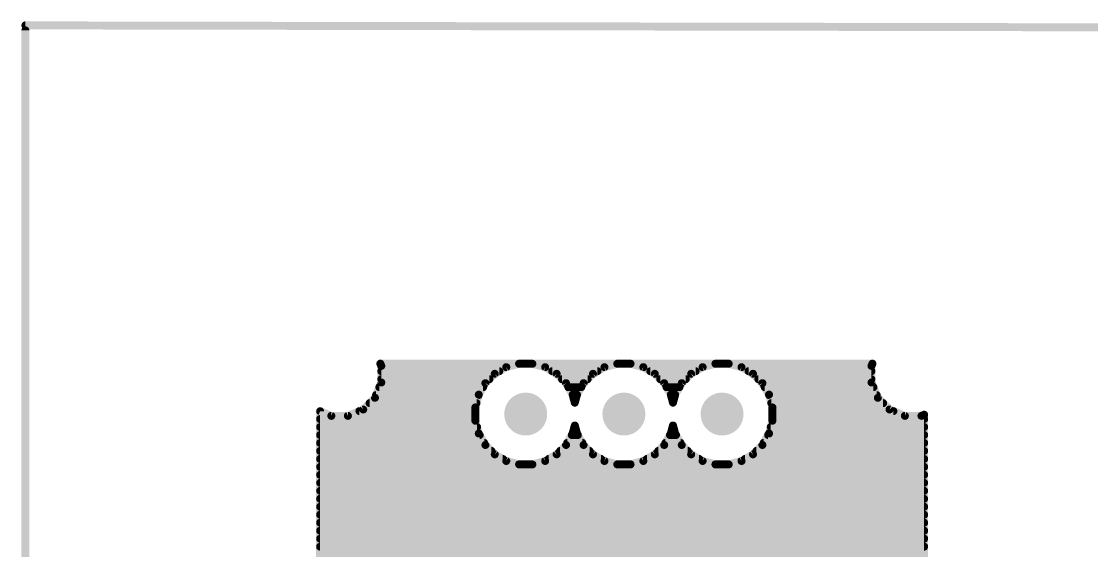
# Model space of a CAD drawing. Extents: x 0 to 141, y 0 to 150.
# Drawn here: x 0.3 to 54.8, y 123.3 to 150.3 of the extents above; entities that cross this region are included whole.
import ezdxf

# ---------------------------------------------------------------- set-up
doc = ezdxf.new("R2010")
doc.units = 0
for name, color, linetype in [('16', 175, 'CONTINUOUS'), ('17', 82, 'CONTINUOUS'), ('47', 253, 'CONTINUOUS')]:
    doc.layers.add(name, color=color, linetype=linetype)

# ---------------------------------------------------------------- blocks, each defined once
blk = doc.blocks.new('ROUNDP')
at = {"const_width": 0.5}
blk.add_lwpolyline([(0, -0.25, 1), (0, 0.25, 1), (0, -0.25)], format="xyb", dxfattribs=at)

msp = doc.modelspace()

# ---------------------------------------------------------------- linework, layer by layer
at = {"layer": '16', "const_width": 0.4064}
for points in [[(18.6332, 132.7563), (18.585, 132.8728)], [(18.585, 132.8728), (43.645, 132.8728)], [(25.6503, 132.8674), (24.9978, 132.6926)], [(26.3257, 132.8674), (25.6503, 132.8674)], [(26.9782, 132.6926), (26.3257, 132.8674)], [(30.6503, 132.8674), (29.9978, 132.6926)], [(31.3257, 132.8674), (30.6503, 132.8674)], [(31.9782, 132.6926), (31.3257, 132.8674)], [(35.6503, 132.8674), (34.9978, 132.6926)], [(36.3257, 132.8674), (35.6503, 132.8674)], [(36.9782, 132.6926), (36.3257, 132.8674)], [(43.645, 132.8728), (43.5968, 132.7563)], [(18.6332, 131.9117), (18.6332, 132.7563)], [(18.6332, 132.4864), (24.6407, 132.4864)], [(24.4128, 132.3548), (23.9352, 131.8772)], [(24.9978, 132.6926), (24.4128, 132.3548)], [(27.5632, 132.3548), (26.9782, 132.6926)], [(27.3353, 132.4864), (29.6407, 132.4864)], [(28.0408, 131.8772), (27.5632, 132.3548)], [(29.4128, 132.3548), (28.9352, 131.8772)], [(29.9978, 132.6926), (29.4128, 132.3548)], [(32.5632, 132.3548), (31.9782, 132.6926)], [(32.3353, 132.4864), (34.6407, 132.4864)], [(33.0408, 131.8772), (32.5632, 132.3548)], [(34.4128, 132.3548), (33.9352, 131.8772)], [(34.9978, 132.6926), (34.4128, 132.3548)], [(37.5632, 132.3548), (36.9782, 132.6926)], [(37.3353, 132.4864), (43.5968, 132.4864)], [(38.0408, 131.8772), (37.5632, 132.3548)], [(43.5968, 132.7563), (43.5968, 131.9117)], [(18.31, 131.1313), (18.6332, 131.9117)], [(18.6332, 132.08), (24.138, 132.08)], [(23.9352, 131.8772), (23.5974, 131.2922)], [(27.838, 132.08), (29.138, 132.08)], [(28.3786, 131.2922), (28.0408, 131.8772)], [(28.9352, 131.8772), (28.5974, 131.2922)], [(32.838, 132.08), (34.138, 132.08)], [(33.3786, 131.2922), (33.0408, 131.8772)], [(33.9352, 131.8772), (33.5974, 131.2922)], [(37.838, 132.08), (43.5968, 132.08)], [(38.3786, 131.2922), (38.0408, 131.8772)], [(43.5968, 131.9117), (43.92, 131.1313)], [(18.3662, 131.2672), (23.5907, 131.2672)], [(18.5346, 131.6736), (23.8176, 131.6736)], [(23.5974, 131.2922), (23.4226, 130.6397)], [(28.1584, 131.6736), (28.8176, 131.6736)], [(28.488, 130.8838), (28.3786, 131.2922)], [(28.3853, 131.2672), (28.5907, 131.2672)], [(28.5974, 131.2922), (28.488, 130.8838)], [(33.1584, 131.6736), (33.8176, 131.6736)], [(33.488, 130.8838), (33.3786, 131.2922)], [(33.3853, 131.2672), (33.5907, 131.2672)], [(33.5974, 131.2922), (33.488, 130.8838)], [(38.1584, 131.6736), (43.6954, 131.6736)], [(38.5534, 130.6397), (38.3786, 131.2922)], [(38.3853, 131.2672), (43.8637, 131.2672)], [(17.7127, 130.534), (18.31, 131.1313)], [(18.0395, 130.8608), (23.4818, 130.8608)], [(23.4226, 130.6397), (23.4226, 129.9643)], [(38.4942, 130.8608), (44.1905, 130.8608)], [(38.5534, 129.9643), (38.5534, 130.6397)], [(43.92, 131.1313), (44.5173, 130.534)], [(15.5192, 94.8802), (15.5192, 130.4463)], [(15.5192, 130.4463), (16.0877, 130.2108)], [(16.0877, 130.2108), (16.9323, 130.2108)], [(16.9323, 130.2108), (17.7127, 130.534)], [(17.5204, 130.4544), (23.4226, 130.4544)], [(38.5534, 130.4544), (44.7096, 130.4544)], [(44.5173, 130.534), (45.2977, 130.2108)], [(45.2977, 130.2108), (46.1423, 130.2108)], [(46.1423, 130.2108), (46.2788, 130.2673)], [(46.2788, 130.2673), (46.2788, 87.3055)], [(15.5192, 130.048), (23.4226, 130.048)], [(15.5192, 129.6416), (23.5091, 129.6416)], [(23.4226, 129.9643), (23.5974, 129.3118)], [(28.3786, 129.3118), (28.488, 129.7202)], [(28.4669, 129.6416), (28.5091, 129.6416)], [(28.488, 129.7202), (28.5974, 129.3118)], [(33.3786, 129.3118), (33.488, 129.7202)], [(33.4669, 129.6416), (33.5091, 129.6416)], [(33.488, 129.7202), (33.5974, 129.3118)], [(38.3786, 129.3118), (38.5534, 129.9643)], [(38.4669, 129.6416), (46.2788, 129.6416)], [(38.5534, 130.048), (46.2788, 130.048)], [(15.5192, 129.2352), (23.6416, 129.2352)], [(23.5974, 129.3118), (23.9352, 128.7268)], [(28.0408, 128.7268), (28.3786, 129.3118)], [(28.3343, 129.2352), (28.6416, 129.2352)], [(28.5974, 129.3118), (28.9352, 128.7268)], [(33.0408, 128.7268), (33.3786, 129.3118)], [(33.3343, 129.2352), (33.6416, 129.2352)], [(33.5974, 129.3118), (33.9352, 128.7268)], [(38.0408, 128.7268), (38.3786, 129.3118)], [(38.3343, 129.2352), (46.2788, 129.2352)], [(15.5192, 128.8288), (23.8763, 128.8288)], [(15.5192, 128.4224), (24.2396, 128.4224)], [(23.9352, 128.7268), (24.4128, 128.2492)], [(27.5632, 128.2492), (28.0408, 128.7268)], [(27.7364, 128.4224), (29.2396, 128.4224)], [(28.0997, 128.8288), (28.8763, 128.8288)], [(28.9352, 128.7268), (29.4128, 128.2492)], [(32.5632, 128.2492), (33.0408, 128.7268)], [(32.7364, 128.4224), (34.2396, 128.4224)], [(33.0997, 128.8288), (33.8763, 128.8288)], [(33.9352, 128.7268), (34.4128, 128.2492)], [(37.5632, 128.2492), (38.0408, 128.7268)], [(37.7364, 128.4224), (46.2788, 128.4224)], [(38.0997, 128.8288), (46.2788, 128.8288)], [(15.5192, 128.016), (24.8167, 128.016)], [(24.4128, 128.2492), (24.9978, 127.9114)], [(24.9978, 127.9114), (25.6503, 127.7366)], [(26.3257, 127.7366), (26.9782, 127.9114)], [(26.9782, 127.9114), (27.5632, 128.2492)], [(27.1593, 128.016), (29.8167, 128.016)], [(29.4128, 128.2492), (29.9978, 127.9114)], [(29.9978, 127.9114), (30.6503, 127.7366)], [(31.3257, 127.7366), (31.9782, 127.9114)], [(31.9782, 127.9114), (32.5632, 128.2492)], [(32.1593, 128.016), (34.8167, 128.016)], [(34.4128, 128.2492), (34.9978, 127.9114)], [(34.9978, 127.9114), (35.6503, 127.7366)], [(36.3257, 127.7366), (36.9782, 127.9114)], [(36.9782, 127.9114), (37.5632, 128.2492)], [(37.1593, 128.016), (46.2788, 128.016)], [(15.5192, 127.6096), (46.2788, 127.6096)], [(25.6503, 127.7366), (26.3257, 127.7366)], [(30.6503, 127.7366), (31.3257, 127.7366)], [(35.6503, 127.7366), (36.3257, 127.7366)], [(15.5192, 127.2032), (46.2788, 127.2032)], [(15.5192, 126.7968), (46.2788, 126.7968)], [(15.5192, 126.3904), (46.2788, 126.3904)], [(15.5192, 125.984), (46.2788, 125.984)], [(15.5192, 125.5776), (46.2788, 125.5776)], [(15.5192, 125.1712), (46.2788, 125.1712)], [(15.5192, 124.7648), (46.2788, 124.7648)], [(15.5192, 124.3584), (46.2788, 124.3584)], [(15.5192, 123.952), (46.2788, 123.952)], [(15.5192, 123.5456), (46.2788, 123.5456)], [(15.5192, 123.1392), (46.2788, 123.1392)]]:
    msp.add_lwpolyline(points, dxfattribs=at)
at = {"layer": '16', "const_width": 0.2032}
for points in [[(18.6788, 132.9117, 1), (18.4911, 132.8339)], [(18.585, 132.9744, 1), (18.585, 132.7712)], [(25.6503, 132.969, 1), (25.6503, 132.7658)], [(25.6766, 132.7693, 1), (25.624, 132.9655)], [(26.352, 132.9655, 1), (26.2994, 132.7693)], [(26.3257, 132.7658, 1), (26.3257, 132.969)], [(30.6503, 132.969, 1), (30.6503, 132.7658)], [(30.6766, 132.7693, 1), (30.624, 132.9655)], [(31.352, 132.9655, 1), (31.2994, 132.7693)], [(31.3257, 132.7658, 1), (31.3257, 132.969)], [(35.6503, 132.969, 1), (35.6503, 132.7658)], [(35.6766, 132.7693, 1), (35.624, 132.9655)], [(36.352, 132.9655, 1), (36.2994, 132.7693)], [(36.3257, 132.7658, 1), (36.3257, 132.969)], [(43.7389, 132.8339, 1), (43.5512, 132.9117)], [(43.645, 132.7712, 1), (43.645, 132.9744)], [(18.7348, 132.7563, 1), (18.5316, 132.7563)], [(18.6332, 132.588, 1), (18.6332, 132.3848)], [(18.5393, 132.7175, 1), (18.7271, 132.7952)], [(24.362, 132.4428, 1), (24.4636, 132.2668)], [(24.4846, 132.283, 1), (24.341, 132.4267)], [(24.6407, 132.3848, 1), (24.6407, 132.588)], [(24.9715, 132.7907, 1), (25.0241, 132.5944)], [(25.0486, 132.6046, 1), (24.947, 132.7806)], [(27.029, 132.7806, 1), (26.9274, 132.6046)], [(26.9519, 132.5944, 1), (27.0045, 132.7907)], [(27.3353, 132.588, 1), (27.3353, 132.3848)], [(27.635, 132.4267, 1), (27.4913, 132.283)], [(27.5124, 132.2668, 1), (27.614, 132.4428)], [(29.362, 132.4428, 1), (29.4636, 132.2668)], [(29.4846, 132.283, 1), (29.341, 132.4267)], [(29.6407, 132.3848, 1), (29.6407, 132.588)], [(29.9715, 132.7907, 1), (30.0241, 132.5944)], [(30.0486, 132.6046, 1), (29.947, 132.7806)], [(32.029, 132.7806, 1), (31.9274, 132.6046)], [(31.9519, 132.5944, 1), (32.0045, 132.7907)], [(32.3353, 132.588, 1), (32.3353, 132.3848)], [(32.635, 132.4267, 1), (32.4913, 132.283)], [(32.5124, 132.2668, 1), (32.614, 132.4428)], [(34.362, 132.4428, 1), (34.4636, 132.2668)], [(34.4846, 132.283, 1), (34.341, 132.4267)], [(34.6407, 132.3848, 1), (34.6407, 132.588)], [(34.9715, 132.7907, 1), (35.0241, 132.5944)], [(35.0486, 132.6046, 1), (34.947, 132.7806)], [(37.029, 132.7806, 1), (36.9274, 132.6046)], [(36.9519, 132.5944, 1), (37.0045, 132.7907)], [(37.3353, 132.588, 1), (37.3353, 132.3848)], [(37.635, 132.4267, 1), (37.4913, 132.283)], [(37.5124, 132.2668, 1), (37.614, 132.4428)], [(43.6984, 132.7563, 1), (43.4952, 132.7563)], [(43.5029, 132.7952, 1), (43.6907, 132.7175)], [(43.5968, 132.3848, 1), (43.5968, 132.588)], [(18.6332, 132.1816, 1), (18.6332, 131.9784)], [(18.5316, 131.9117, 1), (18.7348, 131.9117)], [(18.7271, 131.8728, 1), (18.5393, 131.9505)], [(23.8633, 131.949, 1), (24.007, 131.8053)], [(24.0232, 131.8264, 1), (23.8472, 131.928)], [(24.138, 131.9784, 1), (24.138, 132.1816)], [(27.838, 132.1816, 1), (27.838, 131.9784)], [(28.1288, 131.928, 1), (27.9528, 131.8264)], [(27.969, 131.8053, 1), (28.1127, 131.949)], [(28.8633, 131.949, 1), (29.007, 131.8053)], [(29.0232, 131.8264, 1), (28.8472, 131.928)], [(29.138, 131.9784, 1), (29.138, 132.1816)], [(32.838, 132.1816, 1), (32.838, 131.9784)], [(33.1288, 131.928, 1), (32.9528, 131.8264)], [(32.969, 131.8053, 1), (33.1127, 131.949)], [(33.8633, 131.949, 1), (34.007, 131.8053)], [(34.0232, 131.8264, 1), (33.8472, 131.928)], [(34.138, 131.9784, 1), (34.138, 132.1816)], [(37.838, 132.1816, 1), (37.838, 131.9784)], [(38.1288, 131.928, 1), (37.9528, 131.8264)], [(37.969, 131.8053, 1), (38.1127, 131.949)], [(43.6907, 131.9505, 1), (43.5029, 131.8728)], [(43.4952, 131.9117, 1), (43.6984, 131.9117)], [(43.5968, 131.9784, 1), (43.5968, 132.1816)], [(18.3662, 131.3688, 1), (18.3662, 131.1656)], [(18.5346, 131.7752, 1), (18.5346, 131.572)], [(23.5094, 131.343, 1), (23.6854, 131.2414)], [(23.6956, 131.2659, 1), (23.4993, 131.3185)], [(23.5907, 131.1656, 1), (23.5907, 131.3688)], [(23.8176, 131.572, 1), (23.8176, 131.7752)], [(28.1584, 131.7752, 1), (28.1584, 131.572)], [(28.4767, 131.3185, 1), (28.2804, 131.2659)], [(28.3853, 131.3688, 1), (28.3853, 131.1656)], [(28.2906, 131.2414, 1), (28.4666, 131.343)], [(28.5094, 131.343, 1), (28.6854, 131.2414)], [(28.6956, 131.2659, 1), (28.4993, 131.3185)], [(28.5907, 131.1656, 1), (28.5907, 131.3688)], [(28.8176, 131.572, 1), (28.8176, 131.7752)], [(33.1584, 131.7752, 1), (33.1584, 131.572)], [(33.4767, 131.3185, 1), (33.2804, 131.2659)], [(33.3853, 131.3688, 1), (33.3853, 131.1656)], [(33.2906, 131.2414, 1), (33.4666, 131.343)], [(33.5094, 131.343, 1), (33.6854, 131.2414)], [(33.6956, 131.2659, 1), (33.4993, 131.3185)], [(33.5907, 131.1656, 1), (33.5907, 131.3688)], [(33.8176, 131.572, 1), (33.8176, 131.7752)], [(38.1584, 131.7752, 1), (38.1584, 131.572)], [(38.4767, 131.3185, 1), (38.2804, 131.2659)], [(38.3853, 131.3688, 1), (38.3853, 131.1656)], [(38.2906, 131.2414, 1), (38.4666, 131.343)], [(43.6954, 131.572, 1), (43.6954, 131.7752)], [(43.8637, 131.1656, 1), (43.8637, 131.3688)], [(18.0395, 130.9624, 1), (18.0395, 130.7592)], [(18.2161, 131.1702, 1), (18.4038, 131.0924)], [(18.3818, 131.0595, 1), (18.2381, 131.2031)], [(23.5242, 130.6397, 1), (23.321, 130.6397)], [(23.4818, 130.7592, 1), (23.4818, 130.9624)], [(28.3899, 130.9101, 1), (28.5861, 130.8575)], [(28.3899, 130.8575, 1), (28.5861, 130.9101)], [(33.3899, 130.9101, 1), (33.5861, 130.8575)], [(33.3899, 130.8575, 1), (33.5861, 130.9101)], [(38.4942, 130.9624, 1), (38.4942, 130.7592)], [(38.655, 130.6397, 1), (38.4518, 130.6397)], [(43.9919, 131.2031, 1), (43.8482, 131.0595)], [(43.8262, 131.0924, 1), (44.0139, 131.1702)], [(44.1905, 130.7592, 1), (44.1905, 130.9624)], [(15.6208, 130.4463, 1), (15.4176, 130.4463)], [(15.5581, 130.5401, 1), (15.4803, 130.3524)], [(16.0877, 130.3124, 1), (16.0877, 130.1092)], [(16.0488, 130.1169, 1), (16.1265, 130.3047)], [(16.8935, 130.3047, 1), (16.9712, 130.1169)], [(16.9323, 130.1092, 1), (16.9323, 130.3124)], [(17.5204, 130.556, 1), (17.5204, 130.3528)], [(17.6409, 130.6059, 1), (17.7845, 130.4622)], [(17.7516, 130.4402, 1), (17.6738, 130.6279)], [(23.3245, 130.666, 1), (23.5207, 130.6134)], [(23.4226, 130.3528, 1), (23.4226, 130.556)], [(38.5534, 130.556, 1), (38.5534, 130.3528)], [(38.4553, 130.6134, 1), (38.6515, 130.666)], [(44.5562, 130.6279, 1), (44.4784, 130.4402)], [(44.4455, 130.4622, 1), (44.5891, 130.6059)], [(44.7096, 130.3528, 1), (44.7096, 130.556)], [(45.2977, 130.3124, 1), (45.2977, 130.1092)], [(45.2588, 130.1169, 1), (45.3365, 130.3047)], [(46.1035, 130.3047, 1), (46.1812, 130.1169)], [(46.1423, 130.1092, 1), (46.1423, 130.3124)], [(46.3804, 130.2673, 1), (46.1772, 130.2673)], [(46.3177, 130.1735, 1), (46.2399, 130.3612)], [(15.5192, 130.1496, 1), (15.5192, 129.9464)], [(15.5192, 129.7432, 1), (15.5192, 129.54)], [(23.5207, 129.9906, 1), (23.3245, 129.938)], [(23.321, 129.9643, 1), (23.5242, 129.9643)], [(23.4226, 129.9464, 1), (23.4226, 130.1496)], [(23.5091, 129.54, 1), (23.5091, 129.7432)], [(28.4669, 129.7432, 1), (28.4669, 129.54)], [(28.5861, 129.7465, 1), (28.3899, 129.6939)], [(28.5861, 129.6939, 1), (28.3899, 129.7465)], [(28.5091, 129.54, 1), (28.5091, 129.7432)], [(33.4669, 129.7432, 1), (33.4669, 129.54)], [(33.5861, 129.7465, 1), (33.3899, 129.6939)], [(33.5861, 129.6939, 1), (33.3899, 129.7465)], [(33.5091, 129.54, 1), (33.5091, 129.7432)], [(38.4669, 129.7432, 1), (38.4669, 129.54)], [(38.5534, 130.1496, 1), (38.5534, 129.9464)], [(38.4518, 129.9643, 1), (38.655, 129.9643)], [(38.6515, 129.938, 1), (38.4553, 129.9906)], [(46.2788, 129.9464, 1), (46.2788, 130.1496)], [(46.2788, 129.54, 1), (46.2788, 129.7432)], [(15.5192, 129.3368, 1), (15.5192, 129.1336)], [(23.6854, 129.3626, 1), (23.5094, 129.261)], [(23.4993, 129.2855, 1), (23.6956, 129.3381)], [(23.6416, 129.1336, 1), (23.6416, 129.3368)], [(28.3343, 129.3368, 1), (28.3343, 129.1336)], [(28.2804, 129.3381, 1), (28.4767, 129.2855)], [(28.4666, 129.261, 1), (28.2906, 129.3626)], [(28.6854, 129.3626, 1), (28.5094, 129.261)], [(28.4993, 129.2855, 1), (28.6956, 129.3381)], [(28.6416, 129.1336, 1), (28.6416, 129.3368)], [(33.3343, 129.3368, 1), (33.3343, 129.1336)], [(33.2804, 129.3381, 1), (33.4767, 129.2855)], [(33.4666, 129.261, 1), (33.2906, 129.3626)], [(33.6854, 129.3626, 1), (33.5094, 129.261)], [(33.4993, 129.2855, 1), (33.6956, 129.3381)], [(33.6416, 129.1336, 1), (33.6416, 129.3368)], [(38.3343, 129.3368, 1), (38.3343, 129.1336)], [(38.2804, 129.3381, 1), (38.4767, 129.2855)], [(38.4666, 129.261, 1), (38.2906, 129.3626)], [(46.2788, 129.1336, 1), (46.2788, 129.3368)], [(15.5192, 128.9304, 1), (15.5192, 128.7272)], [(15.5192, 128.524, 1), (15.5192, 128.3208)], [(24.007, 128.7986, 1), (23.8633, 128.655)], [(23.8472, 128.676, 1), (24.0232, 128.7776)], [(23.8763, 128.7272, 1), (23.8763, 128.9304)], [(24.2396, 128.3208, 1), (24.2396, 128.524)], [(27.7364, 128.524, 1), (27.7364, 128.3208)], [(27.9528, 128.7776, 1), (28.1288, 128.676)], [(28.1127, 128.655, 1), (27.969, 128.7986)], [(28.0997, 128.9304, 1), (28.0997, 128.7272)], [(29.007, 128.7986, 1), (28.8633, 128.655)], [(28.8472, 128.676, 1), (29.0232, 128.7776)], [(28.8763, 128.7272, 1), (28.8763, 128.9304)], [(29.2396, 128.3208, 1), (29.2396, 128.524)], [(32.7364, 128.524, 1), (32.7364, 128.3208)], [(32.9528, 128.7776, 1), (33.1288, 128.676)], [(33.1127, 128.655, 1), (32.969, 128.7986)], [(33.0997, 128.9304, 1), (33.0997, 128.7272)], [(34.007, 128.7986, 1), (33.8633, 128.655)], [(33.8472, 128.676, 1), (34.0232, 128.7776)], [(33.8763, 128.7272, 1), (33.8763, 128.9304)], [(34.2396, 128.3208, 1), (34.2396, 128.524)], [(37.7364, 128.524, 1), (37.7364, 128.3208)], [(37.9528, 128.7776, 1), (38.1288, 128.676)], [(38.1127, 128.655, 1), (37.969, 128.7986)], [(38.0997, 128.9304, 1), (38.0997, 128.7272)], [(46.2788, 128.7272, 1), (46.2788, 128.9304)], [(46.2788, 128.3208, 1), (46.2788, 128.524)], [(15.5192, 128.1176, 1), (15.5192, 127.9144)], [(24.4636, 128.3372, 1), (24.362, 128.1612)], [(24.341, 128.1773, 1), (24.4846, 128.321)], [(24.8167, 127.9144, 1), (24.8167, 128.1176)], [(25.0241, 128.0096, 1), (24.9715, 127.8133)], [(24.947, 127.8234, 1), (25.0486, 127.9994)], [(26.9274, 127.9994, 1), (27.029, 127.8234)], [(27.0045, 127.8133, 1), (26.9519, 128.0096)], [(27.1593, 128.1176, 1), (27.1593, 127.9144)], [(27.4913, 128.321, 1), (27.635, 128.1773)], [(27.614, 128.1612, 1), (27.5124, 128.3372)], [(29.4636, 128.3372, 1), (29.362, 128.1612)], [(29.341, 128.1773, 1), (29.4846, 128.321)], [(29.8167, 127.9144, 1), (29.8167, 128.1176)], [(30.0241, 128.0096, 1), (29.9715, 127.8133)], [(29.947, 127.8234, 1), (30.0486, 127.9994)], [(31.9274, 127.9994, 1), (32.029, 127.8234)], [(32.0045, 127.8133, 1), (31.9519, 128.0096)], [(32.1593, 128.1176, 1), (32.1593, 127.9144)], [(32.4913, 128.321, 1), (32.635, 128.1773)], [(32.614, 128.1612, 1), (32.5124, 128.3372)], [(34.4636, 128.3372, 1), (34.362, 128.1612)], [(34.341, 128.1773, 1), (34.4846, 128.321)], [(34.8167, 127.9144, 1), (34.8167, 128.1176)], [(35.0241, 128.0096, 1), (34.9715, 127.8133)], [(34.947, 127.8234, 1), (35.0486, 127.9994)], [(36.9274, 127.9994, 1), (37.029, 127.8234)], [(37.0045, 127.8133, 1), (36.9519, 128.0096)], [(37.1593, 128.1176, 1), (37.1593, 127.9144)], [(37.4913, 128.321, 1), (37.635, 128.1773)], [(37.614, 128.1612, 1), (37.5124, 128.3372)], [(46.2788, 127.9144, 1), (46.2788, 128.1176)], [(15.5192, 127.7112, 1), (15.5192, 127.508)], [(25.6503, 127.8382, 1), (25.6503, 127.635)], [(25.624, 127.6385, 1), (25.6766, 127.8347)], [(26.2994, 127.8347, 1), (26.352, 127.6385)], [(26.3257, 127.635, 1), (26.3257, 127.8382)], [(30.6503, 127.8382, 1), (30.6503, 127.635)], [(30.624, 127.6385, 1), (30.6766, 127.8347)], [(31.2994, 127.8347, 1), (31.352, 127.6385)], [(31.3257, 127.635, 1), (31.3257, 127.8382)], [(35.6503, 127.8382, 1), (35.6503, 127.635)], [(35.624, 127.6385, 1), (35.6766, 127.8347)], [(36.2994, 127.8347, 1), (36.352, 127.6385)], [(36.3257, 127.635, 1), (36.3257, 127.8382)], [(46.2788, 127.508, 1), (46.2788, 127.7112)], [(15.5192, 127.3048, 1), (15.5192, 127.1016)], [(15.5192, 126.8984, 1), (15.5192, 126.6952)], [(46.2788, 127.1016, 1), (46.2788, 127.3048)], [(46.2788, 126.6952, 1), (46.2788, 126.8984)], [(15.5192, 126.492, 1), (15.5192, 126.2888)], [(46.2788, 126.2888, 1), (46.2788, 126.492)], [(15.5192, 126.0856, 1), (15.5192, 125.8824)], [(46.2788, 125.8824, 1), (46.2788, 126.0856)], [(15.5192, 125.6792, 1), (15.5192, 125.476)], [(15.5192, 125.2728, 1), (15.5192, 125.0696)], [(46.2788, 125.476, 1), (46.2788, 125.6792)], [(46.2788, 125.0696, 1), (46.2788, 125.2728)], [(15.5192, 124.8664, 1), (15.5192, 124.6632)], [(46.2788, 124.6632, 1), (46.2788, 124.8664)], [(15.5192, 124.46, 1), (15.5192, 124.2568)], [(46.2788, 124.2568, 1), (46.2788, 124.46)], [(15.5192, 124.0536, 1), (15.5192, 123.8504)], [(15.5192, 123.6472, 1), (15.5192, 123.444)], [(46.2788, 123.8504, 1), (46.2788, 124.0536)], [(46.2788, 123.444, 1), (46.2788, 123.6472)]]:
    msp.add_lwpolyline(points, format="xyb", dxfattribs=at)
at = {"layer": '47', "const_width": 0.4064}
for points in [[(0.508, 150.114), (140.462, 149.86)], [(0.508, 0.508), (0.508, 149.86)]]:
    msp.add_lwpolyline(points, dxfattribs=at)
at = {"layer": '47', "const_width": 0.2032}
for points in [[(0.5082, 150.2156, 1), (0.5078, 150.0124)], [(0.6096, 149.86, 1), (0.4064, 149.86)]]:
    msp.add_lwpolyline(points, format="xyb", dxfattribs=at)

# ---------------------------------------------------------------- block references
at = {"layer": '17', "xscale": 2.1844, "yscale": 2.1844, "rotation": 180}
for p in [(25.988, 130.302), (30.988, 130.302), (35.988, 130.302)]:
    msp.add_blockref('ROUNDP', p, dxfattribs=at)

doc.saveas('drawing.dxf')
